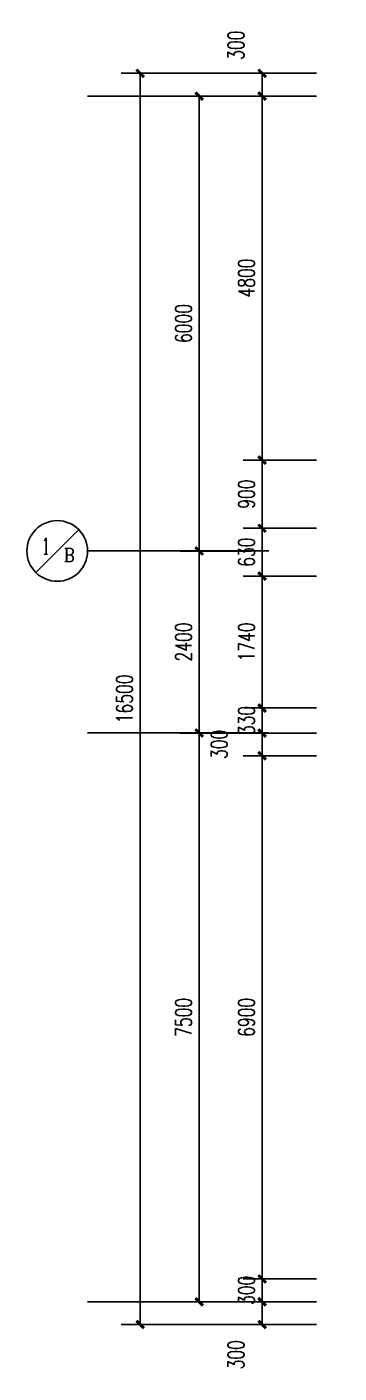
# Model space of a CAD drawing. Header units: millimetres. Extents: x 164760 to 3716174, y -1766400 to 11969.
# Drawn here: x 3461194 to 3465311, y -1762890 to -1745137 of the extents above; entities that cross this region are included whole.
import ezdxf
from ezdxf.enums import TextEntityAlignment as Align

# ---------------------------------------------------------------- set-up
doc = ezdxf.new("R2010")
doc.units = ezdxf.units.MM
doc.header["$LTSCALE"] = 1000
doc.layers.get('0').update_dxf_attribs({"color": 253, "linetype": 'CONTINUOUS'})
doc.layers.get('Defpoints').update_dxf_attribs({"color": 250, "linetype": 'CONTINUOUS', "lineweight": 0})
for name, color, linetype in [('AXIS', 253, 'CONTINUOUS'), ('AXIS_TEXT', 253, 'CONTINUOUS'), ('PUB_DIM', 253, 'CONTINUOUS')]:
    doc.layers.add(name, color=color, linetype=linetype)
doc.styles.add('_TCH_AXIS', font='COMPLEX', dxfattribs={"bigfont": 'GBCBIG'})
doc.styles.add('_TCH_DIM_T3', font='SIMPLEX', dxfattribs={"width": 0.705882, "bigfont": 'GBCBIG'})
doc.dimstyles.new('_TCH_ARCH&&100', dxfattribs={"dimtxt": 212.5, "dimasz": 100, "dimexe": 250, "dimexo": 300, "dimgap": 100, "dimtad": 1, "dimdec": 0, "dimzin": 0, "dimdsep": 46, "dimtxsty": '_TCH_DIM_T3', "dimblk": 'ARCHTICK', "dimcen": 0.09, "dimclrt": 7, "dimazin": 2, "dimtfac": 1, "dimtdec": 0, "dimtix": 1, "dimtmove": 2, "dimatfit": 3, "dimtolj": 1, "dimtzin": 0, "dimarcsym": 0})

# ---------------------------------------------------------------- blocks, each defined once
blk = doc.blocks.new('_ArchTick')
at = {"color": 2, "linetype": 'ByBlock', "const_width": 0.4}
blk.add_lwpolyline([(-0.5, -0.5), (0.5, 0.5)], dxfattribs=at)
blk = doc.blocks.new('*D313')
at = {"layer": 'AXIS', "color": 0, "lineweight": -2, "transparency": 16777216}
for p, q in [((3464083, -1745749), (3462437, -1745749)), ((3462687, -1762249), (3462687, -1745749)), ((3464083, -1762249), (3462437, -1762249))]:
    blk.add_line(p, q, dxfattribs=at)
at = {"layer": 'Defpoints', "color": 0, "transparency": 16777216}
for p in [(3462687, -1745749), (3464383, -1745749), (3464383, -1762249)]:
    blk.add_point(p, dxfattribs=at)
at = {"layer": 'AXIS', "color": 0, "lineweight": -2, "transparency": 16777216, "xscale": 100, "yscale": 100, "zscale": 100}
for p, rotation in [((3462687, -1745749), 90), ((3462687, -1762249), 270)]:
    blk.add_blockref('_ArchTick', p, dxfattribs=dict(at, rotation=rotation))
at = {"layer": 'AXIS', "color": 7, "transparency": 16777216, "insert": (3462481, -1753999), "char_height": 212.5, "attachment_point": 5, "rotation": 90, "style": '_TCH_DIM_T3'}
blk.add_mtext('\\A1;16500', dxfattribs=at)
blk = doc.blocks.new('*D239')
at = {"layer": 'Defpoints', "color": 0, "transparency": 16777216}
for p in [(3464296, -1761949), (3465311, -1761949), (3465311, -1762249)]:
    blk.add_point(p, dxfattribs=at)
at = {"layer": 'PUB_DIM', "color": 0, "lineweight": -2, "transparency": 16777216}
for p, q in [((3465011, -1761949), (3464046, -1761949)), ((3464296, -1762249), (3464296, -1761949)), ((3465011, -1762249), (3464046, -1762249))]:
    blk.add_line(p, q, dxfattribs=at)
at = {"layer": 'PUB_DIM', "color": 0, "lineweight": -2, "transparency": 16777216, "xscale": 100, "yscale": 100, "zscale": 100}
for p, rotation in [((3464296, -1761949), 90), ((3464296, -1762249), 270)]:
    blk.add_blockref('_ArchTick', p, dxfattribs=dict(at, rotation=rotation))
at = {"layer": 'PUB_DIM', "color": 7, "transparency": 16777216, "insert": (3463951, -1762649), "char_height": 212.5, "attachment_point": 5, "rotation": 90, "style": '_TCH_DIM_T3'}
blk.add_mtext('\\A1;300', dxfattribs=at)
blk = doc.blocks.new('*D240')
at = {"layer": 'Defpoints', "color": 0, "transparency": 16777216}
for p in [(3464296, -1761649), (3465311, -1761649), (3465311, -1761949)]:
    blk.add_point(p, dxfattribs=at)
at = {"layer": 'PUB_DIM', "color": 0, "lineweight": -2, "transparency": 16777216}
for p, q in [((3464296, -1761649), (3464296, -1761549)), ((3465011, -1761649), (3464046, -1761649)), ((3464296, -1761949), (3464296, -1761649)), ((3465011, -1761949), (3464046, -1761949)), ((3464296, -1761949), (3464296, -1762049))]:
    blk.add_line(p, q, dxfattribs=at)
at = {"layer": 'PUB_DIM', "color": 0, "lineweight": -2, "transparency": 16777216, "xscale": 100, "yscale": 100, "zscale": 100}
for p, rotation in [((3464296, -1761649), 270), ((3464296, -1761949), 90)]:
    blk.add_blockref('_ArchTick', p, dxfattribs=dict(at, rotation=rotation))
at = {"layer": 'PUB_DIM', "color": 7, "transparency": 16777216, "insert": (3464089, -1761799), "char_height": 212.5, "attachment_point": 5, "rotation": 90, "style": '_TCH_DIM_T3'}
blk.add_mtext('\\A1;300', dxfattribs=at)
blk = doc.blocks.new('*D241')
at = {"layer": 'Defpoints', "color": 0, "transparency": 16777216}
for p in [(3464296, -1754749), (3465311, -1754749), (3465311, -1761649)]:
    blk.add_point(p, dxfattribs=at)
at = {"layer": 'PUB_DIM', "color": 0, "lineweight": -2, "transparency": 16777216}
for p, q in [((3465011, -1754749), (3464046, -1754749)), ((3464296, -1761649), (3464296, -1754749)), ((3465011, -1761649), (3464046, -1761649))]:
    blk.add_line(p, q, dxfattribs=at)
at = {"layer": 'PUB_DIM', "color": 0, "lineweight": -2, "transparency": 16777216, "xscale": 100, "yscale": 100, "zscale": 100}
for p, rotation in [((3464296, -1754749), 90), ((3464296, -1761649), 270)]:
    blk.add_blockref('_ArchTick', p, dxfattribs=dict(at, rotation=rotation))
at = {"layer": 'PUB_DIM', "color": 7, "transparency": 16777216, "insert": (3464089, -1758199), "char_height": 212.5, "attachment_point": 5, "rotation": 90, "style": '_TCH_DIM_T3'}
blk.add_mtext('\\A1;6900', dxfattribs=at)
blk = doc.blocks.new('*D242')
at = {"layer": 'Defpoints', "color": 0, "transparency": 16777216}
for p in [(3464296, -1754449), (3465311, -1754449), (3465311, -1754749)]:
    blk.add_point(p, dxfattribs=at)
at = {"layer": 'PUB_DIM', "color": 0, "lineweight": -2, "transparency": 16777216}
for p, q in [((3465011, -1754449), (3464046, -1754449)), ((3464296, -1754749), (3464296, -1754449)), ((3465011, -1754749), (3464046, -1754749))]:
    blk.add_line(p, q, dxfattribs=at)
at = {"layer": 'PUB_DIM', "color": 0, "lineweight": -2, "transparency": 16777216, "xscale": 100, "yscale": 100, "zscale": 100}
for p, rotation in [((3464296, -1754449), 90), ((3464296, -1754749), 270)]:
    blk.add_blockref('_ArchTick', p, dxfattribs=dict(at, rotation=rotation))
at = {"layer": 'PUB_DIM', "color": 7, "transparency": 16777216, "insert": (3463728, -1754599), "char_height": 212.5, "attachment_point": 5, "rotation": 90, "style": '_TCH_DIM_T3'}
blk.add_mtext('\\A1;300', dxfattribs=at)
blk = doc.blocks.new('*D243')
at = {"layer": 'Defpoints', "color": 0, "transparency": 16777216}
for p in [(3464296, -1754119), (3465311, -1754119), (3465311, -1754449)]:
    blk.add_point(p, dxfattribs=at)
at = {"layer": 'PUB_DIM', "color": 0, "lineweight": -2, "transparency": 16777216}
for p, q in [((3465011, -1754119), (3464046, -1754119)), ((3464296, -1754119), (3464296, -1754019)), ((3464296, -1754449), (3464296, -1754119)), ((3465011, -1754449), (3464046, -1754449)), ((3464296, -1754449), (3464296, -1754549))]:
    blk.add_line(p, q, dxfattribs=at)
at = {"layer": 'PUB_DIM', "color": 0, "lineweight": -2, "transparency": 16777216, "xscale": 100, "yscale": 100, "zscale": 100}
for p, rotation in [((3464296, -1754119), 270), ((3464296, -1754449), 90)]:
    blk.add_blockref('_ArchTick', p, dxfattribs=dict(at, rotation=rotation))
at = {"layer": 'PUB_DIM', "color": 7, "transparency": 16777216, "insert": (3464089, -1754284), "char_height": 212.5, "attachment_point": 5, "rotation": 90, "style": '_TCH_DIM_T3'}
blk.add_mtext('\\A1;330', dxfattribs=at)
blk = doc.blocks.new('*D244')
at = {"layer": 'Defpoints', "color": 0, "transparency": 16777216}
for p in [(3464296, -1752379), (3465311, -1752379), (3465311, -1754119)]:
    blk.add_point(p, dxfattribs=at)
at = {"layer": 'PUB_DIM', "color": 0, "lineweight": -2, "transparency": 16777216}
for p, q in [((3465011, -1752379), (3464046, -1752379)), ((3464296, -1754119), (3464296, -1752379)), ((3465011, -1754119), (3464046, -1754119))]:
    blk.add_line(p, q, dxfattribs=at)
at = {"layer": 'PUB_DIM', "color": 0, "lineweight": -2, "transparency": 16777216, "xscale": 100, "yscale": 100, "zscale": 100}
for p, rotation in [((3464296, -1752379), 90), ((3464296, -1754119), 270)]:
    blk.add_blockref('_ArchTick', p, dxfattribs=dict(at, rotation=rotation))
at = {"layer": 'PUB_DIM', "color": 7, "transparency": 16777216, "insert": (3464089, -1753249), "char_height": 212.5, "attachment_point": 5, "rotation": 90, "style": '_TCH_DIM_T3'}
blk.add_mtext('\\A1;1740', dxfattribs=at)
blk = doc.blocks.new('*D245')
at = {"layer": 'Defpoints', "color": 0, "transparency": 16777216}
for p in [(3464296, -1751749), (3465311, -1751749), (3465311, -1752379)]:
    blk.add_point(p, dxfattribs=at)
at = {"layer": 'PUB_DIM', "color": 0, "lineweight": -2, "transparency": 16777216}
for p, q in [((3465011, -1751749), (3464046, -1751749)), ((3464296, -1752379), (3464296, -1751749)), ((3465011, -1752379), (3464046, -1752379))]:
    blk.add_line(p, q, dxfattribs=at)
at = {"layer": 'PUB_DIM', "color": 0, "lineweight": -2, "transparency": 16777216, "xscale": 100, "yscale": 100, "zscale": 100}
for p, rotation in [((3464296, -1751749), 90), ((3464296, -1752379), 270)]:
    blk.add_blockref('_ArchTick', p, dxfattribs=dict(at, rotation=rotation))
at = {"layer": 'PUB_DIM', "color": 7, "transparency": 16777216, "insert": (3464089, -1752064), "char_height": 212.5, "attachment_point": 5, "rotation": 90, "style": '_TCH_DIM_T3'}
blk.add_mtext('\\A1;630', dxfattribs=at)
blk = doc.blocks.new('*D246')
at = {"layer": 'Defpoints', "color": 0, "transparency": 16777216}
for p in [(3464296, -1750849), (3465311, -1750849), (3465311, -1751749)]:
    blk.add_point(p, dxfattribs=at)
at = {"layer": 'PUB_DIM', "color": 0, "lineweight": -2, "transparency": 16777216}
for p, q in [((3465011, -1750849), (3464046, -1750849)), ((3464296, -1751749), (3464296, -1750849)), ((3465011, -1751749), (3464046, -1751749))]:
    blk.add_line(p, q, dxfattribs=at)
at = {"layer": 'PUB_DIM', "color": 0, "lineweight": -2, "transparency": 16777216, "xscale": 100, "yscale": 100, "zscale": 100}
for p, rotation in [((3464296, -1750849), 90), ((3464296, -1751749), 270)]:
    blk.add_blockref('_ArchTick', p, dxfattribs=dict(at, rotation=rotation))
at = {"layer": 'PUB_DIM', "color": 7, "transparency": 16777216, "insert": (3464089, -1751299), "char_height": 212.5, "attachment_point": 5, "rotation": 90, "style": '_TCH_DIM_T3'}
blk.add_mtext('\\A1;900', dxfattribs=at)
blk = doc.blocks.new('*D247')
at = {"layer": 'Defpoints', "color": 0, "transparency": 16777216}
for p in [(3464296, -1746049), (3465311, -1746049), (3465311, -1750849)]:
    blk.add_point(p, dxfattribs=at)
at = {"layer": 'PUB_DIM', "color": 0, "lineweight": -2, "transparency": 16777216}
for p, q in [((3465011, -1746049), (3464046, -1746049)), ((3464296, -1750849), (3464296, -1746049)), ((3465011, -1750849), (3464046, -1750849))]:
    blk.add_line(p, q, dxfattribs=at)
at = {"layer": 'PUB_DIM', "color": 0, "lineweight": -2, "transparency": 16777216, "xscale": 100, "yscale": 100, "zscale": 100}
for p, rotation in [((3464296, -1746049), 90), ((3464296, -1750849), 270)]:
    blk.add_blockref('_ArchTick', p, dxfattribs=dict(at, rotation=rotation))
at = {"layer": 'PUB_DIM', "color": 7, "transparency": 16777216, "insert": (3464089, -1748449), "char_height": 212.5, "attachment_point": 5, "rotation": 90, "style": '_TCH_DIM_T3'}
blk.add_mtext('\\A1;4800', dxfattribs=at)
blk = doc.blocks.new('*D248')
at = {"layer": 'Defpoints', "color": 0, "transparency": 16777216}
for p in [(3464296, -1745749), (3465311, -1745749), (3465311, -1746049)]:
    blk.add_point(p, dxfattribs=at)
at = {"layer": 'PUB_DIM', "color": 0, "lineweight": -2, "transparency": 16777216}
for p, q in [((3465011, -1745749), (3464046, -1745749)), ((3464296, -1746049), (3464296, -1745749)), ((3465011, -1746049), (3464046, -1746049))]:
    blk.add_line(p, q, dxfattribs=at)
at = {"layer": 'PUB_DIM', "color": 0, "lineweight": -2, "transparency": 16777216, "xscale": 100, "yscale": 100, "zscale": 100}
for p, rotation in [((3464296, -1745749), 90), ((3464296, -1746049), 270)]:
    blk.add_blockref('_ArchTick', p, dxfattribs=dict(at, rotation=rotation))
at = {"layer": 'PUB_DIM', "color": 7, "transparency": 16777216, "insert": (3463951, -1745379), "char_height": 212.5, "attachment_point": 5, "rotation": 90, "style": '_TCH_DIM_T3'}
blk.add_mtext('\\A1;300', dxfattribs=at)
blk = doc.blocks.new('*D226')
at = {"layer": 'AXIS', "color": 0, "lineweight": -2, "transparency": 16777216}
for p, q in [((3464152, -1754449), (3463216, -1754449)), ((3463466, -1761949), (3463466, -1754449)), ((3464152, -1761949), (3463216, -1761949))]:
    blk.add_line(p, q, dxfattribs=at)
at = {"layer": 'Defpoints', "color": 0, "transparency": 16777216}
for p in [(3463466, -1754449), (3464452, -1754449), (3464452, -1761949)]:
    blk.add_point(p, dxfattribs=at)
at = {"layer": 'AXIS', "color": 0, "lineweight": -2, "transparency": 16777216, "xscale": 100, "yscale": 100, "zscale": 100}
for p, rotation in [((3463466, -1754449), 90), ((3463466, -1761949), 270)]:
    blk.add_blockref('_ArchTick', p, dxfattribs=dict(at, rotation=rotation))
at = {"layer": 'AXIS', "color": 7, "transparency": 16777216, "insert": (3463260, -1758199), "char_height": 212.5, "attachment_point": 5, "rotation": 90, "style": '_TCH_DIM_T3'}
blk.add_mtext('\\A1;7500', dxfattribs=at)
blk = doc.blocks.new('*D227')
at = {"layer": 'AXIS', "color": 0, "lineweight": -2, "transparency": 16777216}
for p, q in [((3464152, -1752049), (3463216, -1752049)), ((3463466, -1754449), (3463466, -1752049)), ((3464152, -1754449), (3463216, -1754449))]:
    blk.add_line(p, q, dxfattribs=at)
at = {"layer": 'Defpoints', "color": 0, "transparency": 16777216}
for p in [(3463466, -1752049), (3464452, -1752049), (3464452, -1754449)]:
    blk.add_point(p, dxfattribs=at)
at = {"layer": 'AXIS', "color": 0, "lineweight": -2, "transparency": 16777216, "xscale": 100, "yscale": 100, "zscale": 100}
for p, rotation in [((3463466, -1752049), 90), ((3463466, -1754449), 270)]:
    blk.add_blockref('_ArchTick', p, dxfattribs=dict(at, rotation=rotation))
at = {"layer": 'AXIS', "color": 7, "transparency": 16777216, "insert": (3463260, -1753249), "char_height": 212.5, "attachment_point": 5, "rotation": 90, "style": '_TCH_DIM_T3'}
blk.add_mtext('\\A1;2400', dxfattribs=at)
blk = doc.blocks.new('*D228')
at = {"layer": 'AXIS', "color": 0, "lineweight": -2, "transparency": 16777216}
for p, q in [((3464152, -1746049), (3463216, -1746049)), ((3463466, -1752049), (3463466, -1746049)), ((3464152, -1752049), (3463216, -1752049))]:
    blk.add_line(p, q, dxfattribs=at)
at = {"layer": 'Defpoints', "color": 0, "transparency": 16777216}
for p in [(3463466, -1746049), (3464452, -1746049), (3464452, -1752049)]:
    blk.add_point(p, dxfattribs=at)
at = {"layer": 'AXIS', "color": 0, "lineweight": -2, "transparency": 16777216, "xscale": 100, "yscale": 100, "zscale": 100}
for p, rotation in [((3463466, -1746049), 90), ((3463466, -1752049), 270)]:
    blk.add_blockref('_ArchTick', p, dxfattribs=dict(at, rotation=rotation))
at = {"layer": 'AXIS', "color": 7, "transparency": 16777216, "insert": (3463260, -1749049), "char_height": 212.5, "attachment_point": 5, "rotation": 90, "style": '_TCH_DIM_T3'}
blk.add_mtext('\\A1;6000', dxfattribs=at)

msp = doc.modelspace()

# ---------------------------------------------------------------- linework, layer by layer
at = {"layer": 'AXIS'}
for p, q in [((3464382.6, -1746048.6), (3461993.9, -1746048.6)), ((3461311, -1752331.5), (3461876.7, -1751765.8)), ((3464382.6, -1752048.6), (3461993.9, -1752048.6)), ((3464382.6, -1754448.6), (3461993.9, -1754448.6)), ((3464382.6, -1761948.6), (3461993.9, -1761948.6))]:
    msp.add_line(p, q, dxfattribs=at)
msp.add_circle((3461593.9, -1752048.6), 400, dxfattribs=at)

# ---------------------------------------------------------------- texts
at = {"layer": 'AXIS_TEXT', "color": 7, "style": '_TCH_AXIS'}
for s, height, p, p2 in [('1', 218.6, (3461394.6, -1752092.4), (3461488.3, -1752092.4)), ('B', 177.8, (3461679.7, -1752190.9), (3461823.6, -1752190.9))]:
    msp.add_text(s, height=height, dxfattribs=at).set_placement(p, p2, align=Align.FIT)

# ---------------------------------------------------------------- dimensions: what is measured, and where the dimension line sits
at = {"layer": 'AXIS'}
for p1, p2, distance, picture, middle in [((3464382.6, -1762248.6), (3464382.6, -1745748.6), 1695.5, '*D313', (3462480.8, -1753998.6)), ((3464452.2, -1752048.6), (3464452.2, -1746048.6), 986.2, '*D228', (3463259.8, -1749048.6)), ((3464452.2, -1754448.6), (3464452.2, -1752048.6), 986.2, '*D227', (3463259.8, -1753248.6)), ((3464452.2, -1761948.6), (3464452.2, -1754448.6), 986.2, '*D226', (3463259.8, -1758198.6))]:
    dim = msp.add_aligned_dim(p1=p1, p2=p2, distance=distance, dimstyle='_TCH_ARCH&&100', dxfattribs=at)
    dim.commit()
    dim.dimension.update_dxf_attribs({"geometry": picture, "text_midpoint": middle})
at = {"layer": 'PUB_DIM'}
for base, p1, p2, picture, middle in [((3464295.7, -1745748.6), (3465310.9, -1746048.6), (3465310.9, -1745748.6), '*D248', (3463950.7, -1745378.6)), ((3464295.7, -1754448.6), (3465310.9, -1754748.6), (3465310.9, -1754448.6), '*D242', (3463728.2, -1754598.6)), ((3464295.7, -1761948.6), (3465310.9, -1762248.6), (3465310.9, -1761948.6), '*D239', (3463950.7, -1762648.6))]:
    dim = msp.add_linear_dim(base=base, p1=p1, p2=p2, angle=90, dimstyle='_TCH_ARCH&&100', dxfattribs=at)
    dim.commit()
    dim.dimension.update_dxf_attribs({"geometry": picture, "text_midpoint": middle, "dimtype": 129})
for p1, p2, picture, middle in [((3465310.9, -1750848.6), (3465310.9, -1746048.6), '*D247', (3464089.4, -1748448.6)), ((3465310.9, -1751748.6), (3465310.9, -1750848.6), '*D246', (3464089.4, -1751298.6)), ((3465310.9, -1752378.6), (3465310.9, -1751748.6), '*D245', (3464089.4, -1752063.6)), ((3465310.9, -1754118.6), (3465310.9, -1752378.6), '*D244', (3464089.4, -1753248.6)), ((3465310.9, -1754448.6), (3465310.9, -1754118.6), '*D243', (3464089.4, -1754283.6)), ((3465310.9, -1761648.6), (3465310.9, -1754748.6), '*D241', (3464089.4, -1758198.6)), ((3465310.9, -1761948.6), (3465310.9, -1761648.6), '*D240', (3464089.4, -1761798.6))]:
    dim = msp.add_aligned_dim(p1=p1, p2=p2, distance=1015.2, dimstyle='_TCH_ARCH&&100', dxfattribs=at)
    dim.commit()
    dim.dimension.update_dxf_attribs({"geometry": picture, "text_midpoint": middle})

doc.saveas('drawing.dxf')
